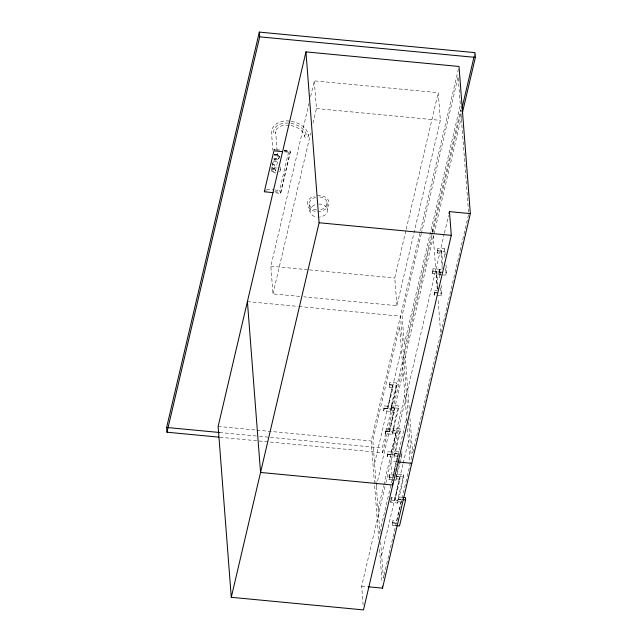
<?xml version="1.0" encoding="UTF-8"?>
<svg xmlns="http://www.w3.org/2000/svg" width="642" height="642" viewBox="0 0 642 642"><rect width="100%" height="100%" fill="white"/><g stroke="black" fill="none" stroke-linecap="round" stroke-linejoin="round"><path stroke-width="0.48" stroke-dasharray="3.21 2.41" d="M272.834 164.817C274.511 162.49 275.851 168.549 273.877 168.998C271.574 168.18 272.393 164.922 274.222 164.681M273.123 168.557L273.757 167.971L274.511 168.413M271.317 169.978L273.717 159.738M275.354 171.085A2.095 1.372 13.2 0 0 272.698 169.127A2.095 1.372 13.2 0 0 271.951 171.39A2.095 1.372 13.2 0 0 275.354 171.085L277.753 160.845A2.095 1.372 13.2 0 0 275.097 158.879A2.095 1.372 13.2 0 0 274.359 161.15A2.095 1.372 13.2 0 0 277.753 160.845M280.739 193.354L279.591 190.457L288.764 151.319L289.927 151.014L290.344 152.395L280.739 193.354L273.974 192.712M299.75 296.427L272.978 293.884L270.852 266.205L309.043 103.314M310.64 96.485L314.299 80.884L438.229 92.689L440.364 120.359L396.908 305.688L303.714 296.813M272.978 293.884L310.712 132.942M312.999 123.184L316.434 108.554L314.299 80.884M396.908 305.688L394.782 278.01L405.985 230.221M406.217 229.242L438.229 92.689M378.772 539.441L371.204 441.022L458.332 69.4M421.304 233.728L402.085 315.712L404.275 344.184L460.338 105.079L458.147 76.599L421.537 232.757M387.993 408.617L392.936 387.527L389.269 387.174L389.662 382.343L396.62 383.009L396.804 385.377L390.705 411.394L383.747 410.728L384.141 405.896L387.808 406.242L387.993 408.617L384.325 408.272L384.141 405.896M383.747 410.728L384.325 408.272M389.269 387.174L389.662 382.343M387.808 406.242L392.752 385.152L389.084 384.807M374.583 463.468L401.37 349.216M390.705 411.394L390.521 409.018L396.62 383.009M389.758 431.528L394.702 410.439L391.034 410.086L391.427 405.254L398.385 405.921L398.562 408.288L392.471 434.305L385.513 433.639L385.906 428.808L389.574 429.153L389.758 431.528L386.083 431.183L385.906 428.808M385.513 433.639L386.083 431.183M219.917 437.25L382.68 452.754L382.311 448.012L432.668 233.247M432.893 232.268L461.502 110.239M474.093 56.552L474.775 53.623M382.68 452.754L461.405 116.94M389.574 429.153L394.517 408.063L390.85 407.718M376.34 486.379L403.128 372.127M392.471 434.305L392.286 431.93L398.385 405.921M391.516 454.44L396.459 433.35L392.792 432.997L393.185 428.166L400.143 428.832L400.327 431.199L394.228 457.216L387.27 456.55L387.664 451.719L391.331 452.064L391.516 454.44L387.848 454.095L387.664 451.719M387.27 456.55L387.848 454.095M437.395 289.253L436.207 273.861L432.539 273.508L432.981 268.661L439.939 269.327L440.54 277.24M442.194 268.765L441.014 253.373L437.338 253.028L437.78 248.181L444.737 248.839L445.267 255.765M432.539 273.508L432.981 268.661M437.338 253.028L437.78 248.181M391.331 452.064L396.283 430.975L392.615 430.63M378.106 509.291L383.603 485.858M383.828 484.879L404.893 395.039M363.099 604.957L361.655 586.17L385.665 483.755M385.89 482.776L444.208 234.049M444.433 233.078L448.549 215.519M436.207 273.861L436.817 271.261L433.149 270.908M441.014 253.373L441.624 250.773L437.948 250.428M392.021 479.743L389.036 479.462L388.851 477.086L389.429 474.631L393.097 474.976L393.281 477.351L389.614 477.006L389.429 474.631M394.228 457.216L394.052 454.841L400.143 428.832M389.036 479.462L389.614 477.006M441.15 285.144L441.76 293.057L441.15 295.657L434.193 294.999L434.634 290.152L437.379 290.409M440.982 274.704L438.992 274.511L438.823 272.272L439.433 269.664L441.263 269.841M439.778 277.858L439.329 271.927L439.939 269.327M444.585 257.378L444.128 251.447L444.737 248.839M434.193 294.999L434.634 290.152M438.992 274.511L439.433 269.664M393.097 474.976L398.04 453.886L394.373 453.541L394.557 455.908L398.225 456.261L396.202 464.888M379.871 532.202L406.659 417.95M393.731 475.433L394.405 472.56M394.629 471.597L395.978 465.843M390.809 499.179L391.195 497.542L394.862 497.887L395.047 500.262L391.379 499.909L391.195 497.542M399.196 463.299L395.809 477.752L395.994 480.128L393.008 479.839M399.428 462.336L401.683 452.706M403.858 477.022L396.9 476.364L396.716 473.989L403.674 474.655L403.858 477.022L397.759 503.039L390.801 502.373L391.379 499.909M395.994 480.128L402.093 454.111L401.908 451.743M441.977 274.8L445.949 275.177L446.559 272.577L445.877 263.677M394.862 497.887L399.805 476.797L396.138 476.452L396.323 478.82L399.99 479.173L395.047 500.262M381.629 555.113L402.927 464.294M403.152 463.323L408.416 440.861M395.544 525.565L392.559 525.284L392.382 522.909L392.952 520.453L396.628 520.798L401.571 499.709L397.904 499.364L398.08 501.731L401.748 502.084L401.571 499.709M397.759 503.039L397.575 500.664L403.674 474.655M392.559 525.284L392.952 520.453M412.894 452.201L440.693 333.623L438.021 298.875M440.926 332.652L468.724 214.067M289.373 121.057C281.878 119.974 271.109 123.906 271.534 132.902L272.89 150.461M289.012 125.222C284.117 125.062 280.297 125.375 276.814 128.914L275.827 130.872L275.988 130.495L275.683 133.071L275.707 132.669L277.569 156.865M279.976 150.067L273.829 149.69L276.726 150.067M316.434 108.554L440.364 120.359M283.9 150.437L289.799 150.998M284.462 150.806L290.264 151.36L280.658 192.319L274.688 191.749M284.101 150.878L288.764 151.319M284.542 151.841L290.344 152.395M266.526 189.213L273.99 189.928M274.928 190.016L279.591 190.457M265.178 190.843L267.08 191.027M437.17 250.781L444.128 251.447M432.371 271.261L439.329 271.927M439.601 271.911L446.559 272.577M438.823 272.272L441.576 272.529M270.852 266.205L308.529 269.792M309.516 269.889L394.782 278.01M434.803 292.391L441.76 293.057M434.024 292.752L437.692 293.097M247.411 301.596L298.097 306.419M299.092 306.515L400.472 316.177L407.967 413.6M389.846 384.719L396.804 385.377M398.562 408.288L391.612 407.63L391.427 405.254M383.563 408.352L390.521 409.018M400.327 431.199L393.369 430.541L393.185 428.166M385.328 431.263L392.286 431.93M218.136 426.44L255.909 430.044M256.904 430.132L371.204 441.022M219.556 432.499L258.493 436.215M259.496 436.311L269.48 437.258M270.475 437.354L382.311 448.012M398.931 451.454L394.95 451.077L395.135 453.453L402.093 454.111M387.094 454.175L394.052 454.841M396.884 461.887L390.922 461.317L392.447 481.091M388.851 477.086L392.832 477.463M402.454 497.277L398.473 496.9L398.658 499.275L401.643 499.556M390.617 499.998L397.575 500.664M393.137 522.821L396.804 523.174M392.382 522.909L396.355 523.286M361.655 586.17L367.617 586.74M291.235 121.394C298.771 122.55 307.293 127.341 308.537 135.526M290.962 125.583C296.339 126.538 301.74 129.491 303.818 133.881L304.444 136.305M274.078 149.506L274.768 149.987M279.31 156.849L277.93 154.915L274.206 154.553A3.603 2.664 -4.4 0 1 279.085 157.065A3.603 2.664 -4.4 0 1 273.974 159.545M468.572 212.085L460.699 109.822L404.645 348.935L409.307 409.492M445.42 268.252L445.949 275.177M441.624 250.773L442.803 266.165M440.54 287.744L441.15 295.657M436.817 271.261L438.221 289.534M432.676 229.379L433.053 234.346M433.133 235.333L437.33 289.943M409.989 418.432L412.662 453.18M408.657 422.548L411.562 460.322M406.884 420.935L399.605 326.305L372.817 440.556L380.024 534.2M407.501 428.904L410.182 463.773L383.394 578.025L380.634 542.169M392.752 385.152L392.936 387.527M394.517 408.063L394.702 410.439M396.283 430.975L396.459 433.35M398.04 453.886L398.225 456.261M399.805 476.797L399.99 479.173M390.673 500.792L390.801 502.373M379.542 549.383L382.062 582.19M326.987 202.575L327.532 209.693M309.396 204.341L309.95 211.459A8.844 6.54 -4.4 0 0 317.22 217.076M280.072 166.792L280.305 169.777M272.072 162.587L272.69 170.539M317.236 195.449A10.906 8.065 -4.4 0 1 328.431 205.857A10.906 8.065 -4.4 0 1 310.503 209.436A10.906 8.065 -4.4 0 1 314.46 196.003M319.716 196.95A8.844 6.54 -4.4 0 1 327.027 203.145A8.844 6.54 -4.4 0 1 319.732 209.846M316.667 209.958A8.844 6.54 -4.4 0 1 309.372 203.482A8.844 6.54 -4.4 0 1 317.413 196.958M318.729 204.028A8.844 6.54 -4.4 0 1 327.564 209.974A8.844 6.54 -4.4 0 1 319.523 217.068M309.95 211.459A8.844 6.54 -4.4 0 1 315.712 204.525M273.62 132.782A16.708 10.946 13.2 0 1 289.197 123.136A16.708 10.946 13.2 0 1 306.491 135.919M280.089 169.063A3.828 2.833 -4.4 0 1 279.43 171.879M275.835 172.971A3.828 2.833 -4.4 0 1 272.85 169.432A3.828 2.833 -4.4 0 1 278.106 167.53M274.295 155.854A2.087 1.541 -4.4 0 1 277.2 156.126A2.087 1.541 -4.4 0 1 276.686 158.301L276.204 158.502A2.087 1.541 -4.4 0 1 273.781 158.028M274.19 154.61A3.828 2.833 -4.4 0 1 279.318 157.218A3.828 2.833 -4.4 0 1 273.885 159.858M305.167 137.244L304.806 136.995A2.087 1.493 -14.8 0 1 306.138 134.467A2.087 1.493 -14.8 0 1 308.473 136.064A2.087 1.493 -14.8 0 1 305.167 137.244"/><path stroke-width="0.96" d="M218.922 437.154L166.992 432.21L166.631 427.46L259.32 32.1L475.008 52.644L475.369 57.395L462.328 113.032M166.992 432.21L259.689 36.843L259.32 32.1M470.337 213.601L459.014 66.471L305.953 51.89L218.136 426.44L231.28 597.309L363.476 609.9L451.294 235.349L449.464 211.619L470.337 213.601L382.528 588.16L368.612 586.828M231.28 597.309L319.098 222.75L305.953 51.89M461.959 108.289L474.093 56.552M449.007 213.569L449.464 211.619M403.449 497.373L405.431 497.566L405.616 499.933L399.517 525.95L396.539 525.662M259.689 36.843L475.369 57.395M282.608 151.656L273.909 150.83L264.303 191.789L273.01 192.616M319.098 222.75L451.294 235.349M166.631 427.46L219.556 432.499M397.88 461.983L411.795 463.307M402.638 499.653L405.616 499.933M392.599 483.073L392.752 485.047L260.556 472.456L247.411 301.596M382.367 586.17L382.528 588.16"/></g></svg>
